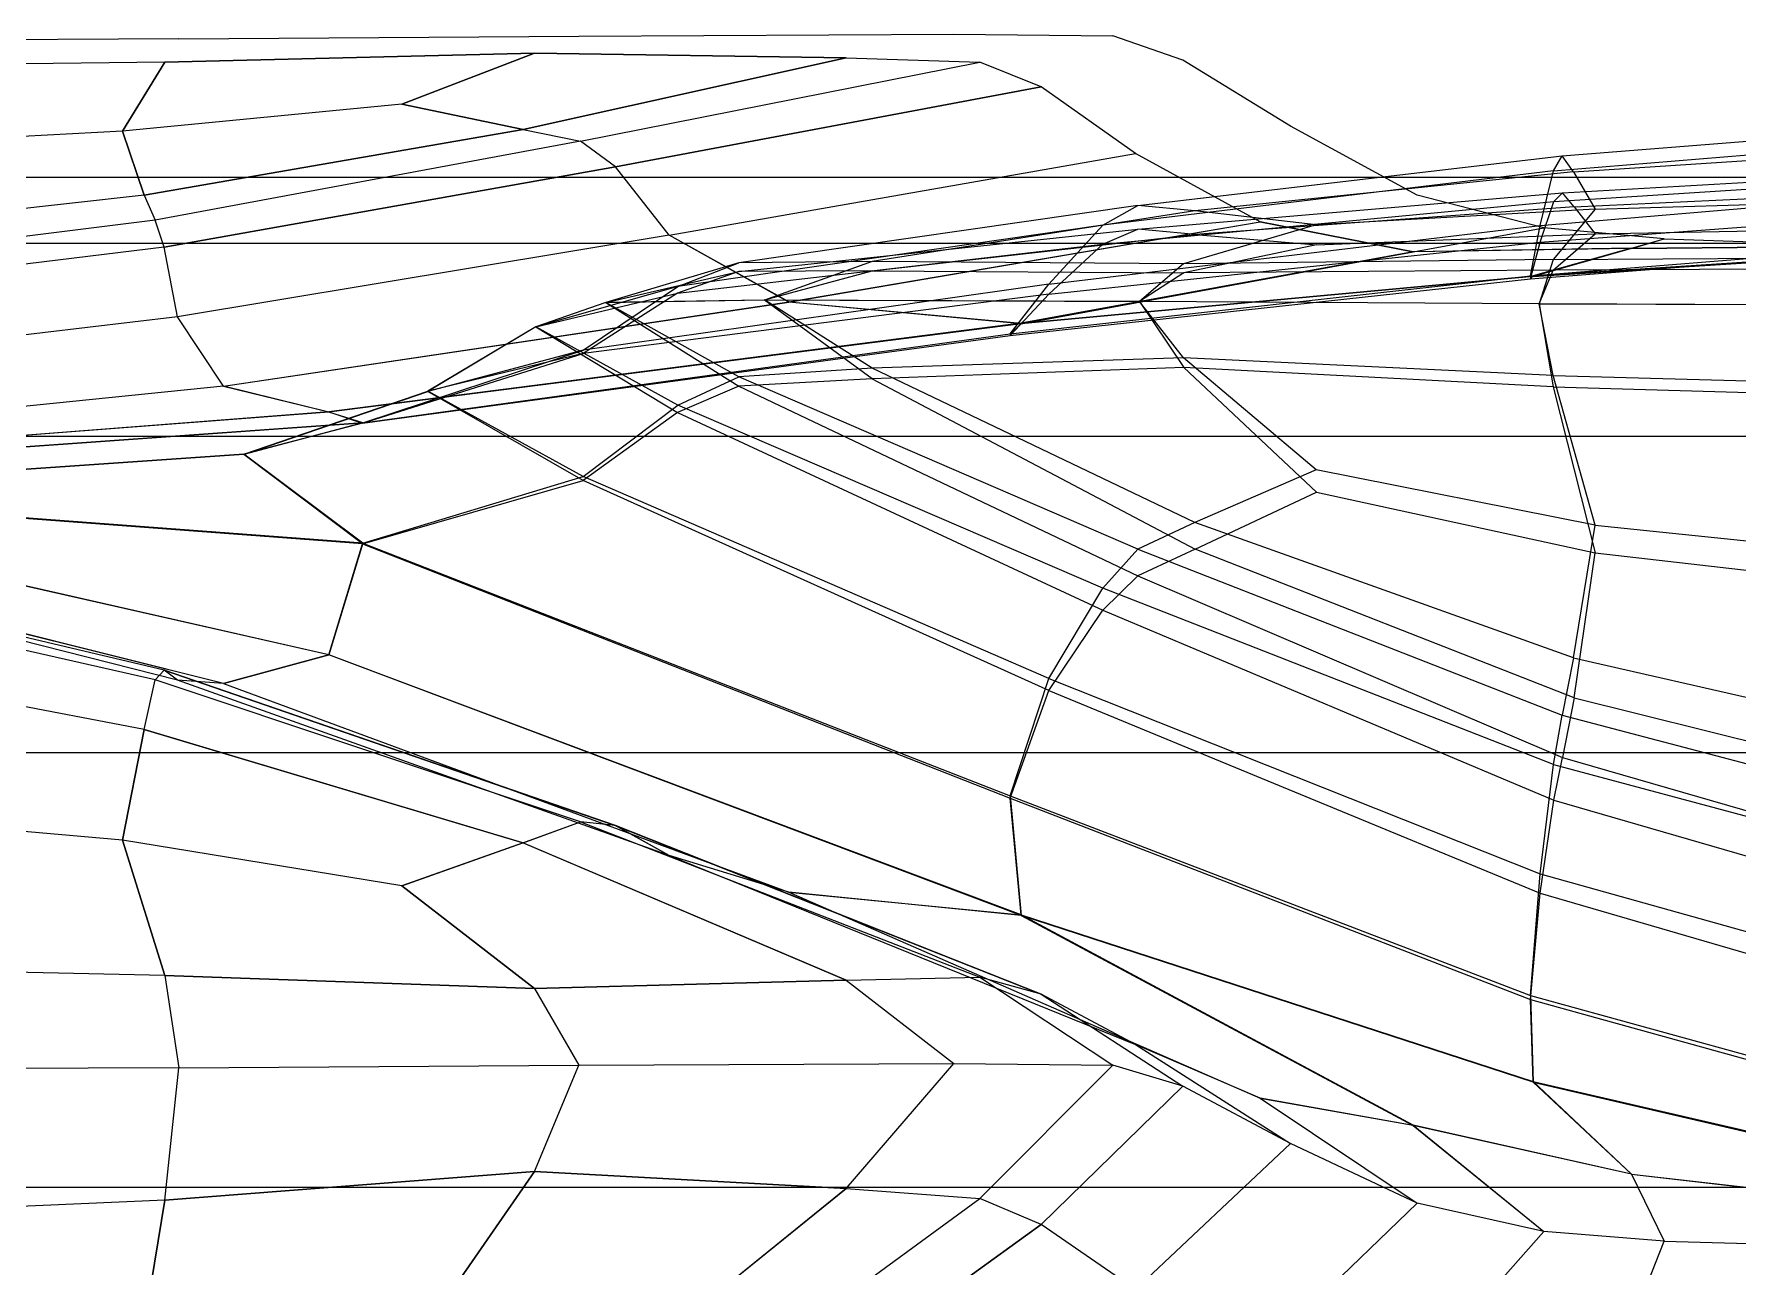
# Model space of a CAD drawing. Extents: x 11992 to 29481, y -6727 to 6811.
# Drawn here: x 12612.216 to 12616.763, y 1297.471 to 1300.761 of the extents above; entities that cross this region are included whole.
import ezdxf

# ---------------------------------------------------------------- set-up
doc = ezdxf.new("R2010")
doc.units = 0
doc.header["$MEASUREMENT"] = 0
doc.layers.get('0').update_dxf_attribs({"color": 8, "linetype": 'CONTINUOUS'})

msp = doc.modelspace()

# ---------------------------------------------------------------- linework, layer by layer
for p, q in [((12612.6019, 1300.7477, -1740.4329), (12611.9796, 1300.7451, -1740.4329)), ((12612.6019, 1300.7477, -1740.4329), (12613.6695, 1300.7554, -1740.4329)), ((12613.6695, 1300.7554, -1740.4329), (12614.6704, 1300.7606, -1740.4329)), ((12614.6704, 1300.7606, -1740.4329), (12615.0948, 1300.7561, -1740.4329)), ((12615.2817, 1300.691, -1740.4329), (12615.0948, 1300.7561, -1740.4329)), ((12612.5647, 1300.686, -1739.8327), (12611.9796, 1300.6781, -1739.7953)), ((12612.5647, 1300.686, -1741.0332), (12611.9796, 1300.6781, -1741.0706)), ((12612.4522, 1300.5012, -1738.7908), (12612.5647, 1300.686, -1739.8327)), ((12612.5647, 1300.686, -1741.0332), (12612.4522, 1300.5012, -1742.075)), ((12613.5513, 1300.7098, -1739.9449), (12612.5647, 1300.686, -1739.8327)), ((12612.5647, 1300.686, -1741.0332), (12613.5513, 1300.7098, -1740.921)), ((12612.5647, 1300.686, -1741.0332), (12612.5647, 1300.686, -1739.8327)), ((12613.5513, 1300.7098, -1740.921), (12613.197, 1300.5732, -1741.7055)), ((12613.197, 1300.5732, -1739.1604), (12613.5513, 1300.7098, -1739.9449)), ((12614.3829, 1300.697, -1740.9884), (12613.5208, 1300.5057, -1742.0537)), ((12613.5208, 1300.5057, -1738.8122), (12614.3829, 1300.697, -1739.8775)), ((12613.5513, 1300.7098, -1740.921), (12614.3829, 1300.697, -1740.9884)), ((12614.3829, 1300.697, -1739.8775), (12613.5513, 1300.7098, -1739.9449)), ((12613.5513, 1300.7098, -1739.9449), (12613.5513, 1300.7098, -1740.921)), ((12613.6738, 1300.475, -1738.6476), (12614.7396, 1300.6858, -1739.8429)), ((12613.6738, 1300.475, -1742.2183), (12614.7396, 1300.6858, -1741.0231)), ((12614.3829, 1300.697, -1739.8775), (12614.7396, 1300.6858, -1739.8429)), ((12614.3829, 1300.697, -1740.9884), (12614.7396, 1300.6858, -1741.0231)), ((12614.3829, 1300.697, -1740.9884), (12614.3829, 1300.697, -1739.8775)), ((12614.7396, 1300.6858, -1741.0231), (12614.7396, 1300.6858, -1739.8429)), ((12614.9031, 1300.6197, -1739.8177), (12614.7396, 1300.6858, -1739.8429)), ((12614.9031, 1300.6197, -1741.0482), (12614.7396, 1300.6858, -1741.0231)), ((12615.5693, 1300.5146, -1740.4329), (12615.2817, 1300.691, -1740.4329)), ((12613.7673, 1300.4061, -1742.3184), (12614.9031, 1300.6197, -1741.0482)), ((12614.9031, 1300.6197, -1739.8177), (12613.7673, 1300.4061, -1738.5475)), ((12615.1549, 1300.4421, -1741.0871), (12614.9031, 1300.6197, -1741.0482)), ((12615.1549, 1300.4421, -1739.7788), (12614.9031, 1300.6197, -1739.8177)), ((12614.9031, 1300.6197, -1739.8177), (12614.9031, 1300.6197, -1741.0482)), ((12613.197, 1300.5732, -1739.1604), (12612.4522, 1300.5012, -1738.7908)), ((12613.197, 1300.5732, -1741.7055), (12612.4522, 1300.5012, -1742.075)), ((12613.197, 1300.5732, -1741.7055), (12613.5208, 1300.5057, -1742.0537)), ((12613.5208, 1300.5057, -1738.8122), (12613.197, 1300.5732, -1739.1604)), ((12612.4522, 1300.5012, -1738.7908), (12611.9796, 1300.4771, -1738.6676)), ((12612.4522, 1300.5012, -1742.075), (12611.9796, 1300.4771, -1742.1982)), ((12612.4522, 1300.5012, -1742.075), (12612.5094, 1300.3307, -1742.9615)), ((12612.5094, 1300.3307, -1737.9045), (12612.4522, 1300.5012, -1738.7908)), ((12613.5208, 1300.5057, -1742.0537), (12612.5094, 1300.3307, -1742.9615)), ((12612.5094, 1300.3307, -1737.9045), (12613.5208, 1300.5057, -1738.8122)), ((12613.5208, 1300.5057, -1742.0537), (12613.6738, 1300.475, -1742.2183)), ((12613.5208, 1300.5057, -1738.8122), (12613.6738, 1300.475, -1738.6476)), ((12615.9073, 1300.331, -1740.4329), (12615.5693, 1300.5146, -1740.4329)), ((12613.6738, 1300.475, -1738.6476), (12612.5394, 1300.2642, -1737.5242)), ((12613.6738, 1300.475, -1742.2183), (12612.5394, 1300.2642, -1743.3417)), ((12613.7673, 1300.4061, -1738.5475), (12613.6738, 1300.475, -1738.6476)), ((12613.7673, 1300.4061, -1742.3184), (12613.6738, 1300.475, -1742.2183)), ((12616.2941, 1300.4357, -1742.8562), (12616.8548, 1300.4798, -1742.4841)), ((12613.7673, 1300.4061, -1738.5475), (12612.5628, 1300.1922, -1737.3493)), ((12612.5628, 1300.1922, -1743.5166), (12613.7673, 1300.4061, -1742.3184)), ((12613.9108, 1300.2239, -1742.473), (12613.7673, 1300.4061, -1742.3184)), ((12613.9108, 1300.2239, -1738.3929), (12613.7673, 1300.4061, -1738.5475)), ((12613.9108, 1300.2239, -1742.473), (12615.1549, 1300.4421, -1741.0871)), ((12613.9108, 1300.2239, -1738.3929), (12615.1549, 1300.4421, -1739.7788)), ((12615.4882, 1300.2597, -1741.1157), (12615.1549, 1300.4421, -1741.0871)), ((12615.4882, 1300.2597, -1739.7502), (12615.1549, 1300.4421, -1739.7788)), ((12615.1549, 1300.4421, -1739.7788), (12615.1549, 1300.4421, -1741.0871)), ((12615.1611, 1300.3029, -1743.9724), (12616.2941, 1300.4357, -1742.8562)), ((12616.2707, 1300.3958, -1742.6615), (12616.8548, 1300.444, -1742.2643)), ((12616.2707, 1300.3958, -1742.6615), (12616.2941, 1300.4357, -1742.8562)), ((12616.3241, 1300.3932, -1743.2344), (12616.2941, 1300.4357, -1742.8562)), ((12616.3241, 1300.3932, -1743.2344), (12616.8548, 1300.428, -1742.9334)), ((12651.3121, 1300.3782, -1740.4327), (12606.3119, 1300.3782, -1740.4327)), ((12616.2707, 1300.3958, -1742.6615), (12615.0681, 1300.2511, -1743.8532)), ((12616.3241, 1300.3932, -1743.2344), (12615.3137, 1300.2893, -1744.1375)), ((12616.2349, 1300.2497, -1742.3315), (12616.2707, 1300.3958, -1742.6615)), ((12616.295, 1300.3367, -1738.0655), (12616.8548, 1300.3689, -1738.4448)), ((12616.3241, 1300.3932, -1743.2344), (12616.3818, 1300.2936, -1744.1154)), ((12612.5094, 1300.3307, -1742.9615), (12611.9796, 1300.2723, -1743.264)), ((12612.5094, 1300.3307, -1737.9045), (12611.9796, 1300.2723, -1737.6019)), ((12612.5094, 1300.3307, -1742.9615), (12612.5394, 1300.2642, -1743.3417)), ((12612.5094, 1300.3307, -1737.9045), (12612.5394, 1300.2642, -1737.5242)), ((12615.0681, 1300.2001, -1737.0418), (12616.2716, 1300.3138, -1738.2528)), ((12615.1616, 1300.2401, -1736.9275), (12616.295, 1300.3367, -1738.0655)), ((12616.2449, 1300.2435, -1740.4329), (12615.9073, 1300.331, -1740.4329)), ((12616.2354, 1300.2053, -1738.5618), (12616.2716, 1300.3138, -1738.2528)), ((12616.2716, 1300.3138, -1738.2528), (12616.8548, 1300.3515, -1738.6565)), ((12616.2716, 1300.3138, -1738.2528), (12616.295, 1300.3367, -1738.0655)), ((12616.3255, 1300.2998, -1737.6814), (12616.295, 1300.3367, -1738.0655)), ((12616.3255, 1300.2998, -1737.6814), (12616.8548, 1300.3243, -1737.9883)), ((12616.3818, 1300.2936, -1744.1154), (12616.8548, 1300.3076, -1743.9926)), ((12612.5394, 1300.2642, -1737.5242), (12611.9796, 1300.1939, -1737.1497)), ((12612.5394, 1300.2642, -1743.3417), (12611.9796, 1300.1939, -1743.7162)), ((12612.5628, 1300.1922, -1737.3493), (12612.5394, 1300.2642, -1737.5242)), ((12612.5628, 1300.1922, -1743.5166), (12612.5394, 1300.2642, -1743.3417)), ((12615.1611, 1300.3029, -1743.9724), (12614.0968, 1300.1498, -1745.1576)), ((12615.3137, 1300.2893, -1744.1375), (12614.4525, 1300.1541, -1745.1943)), ((12615.0681, 1300.2511, -1743.8532), (12615.1611, 1300.3029, -1743.9724)), ((12615.3137, 1300.2893, -1744.1375), (12615.1611, 1300.3029, -1743.9724)), ((12615.6375, 1300.2518, -1744.4836), (12615.3137, 1300.2893, -1744.1375)), ((12616.3255, 1300.2998, -1737.6814), (12615.3146, 1300.2258, -1736.7607)), ((12616.3818, 1300.2936, -1744.1154), (12615.6375, 1300.2518, -1744.4836)), ((12616.2349, 1300.2497, -1742.3315), (12616.8548, 1300.3019, -1741.8938)), ((12616.3818, 1300.2936, -1744.1154), (12616.2697, 1300.1591, -1745.1477)), ((12616.3255, 1300.2998, -1737.6814), (12616.3823, 1300.2273, -1736.7825)), ((12613.9108, 1300.2239, -1742.473), (12612.599, 1300.006, -1743.7868)), ((12613.9108, 1300.2239, -1738.3929), (12612.599, 1300.006, -1737.0791)), ((12614.2303, 1300.0461, -1738.2795), (12613.9108, 1300.2239, -1738.3929)), ((12614.2303, 1300.0456, -1742.5865), (12613.9108, 1300.2239, -1742.473)), ((12615.0681, 1300.2511, -1743.8532), (12613.9337, 1300.0866, -1745.1141)), ((12614.0963, 1300.1267, -1735.7195), (12615.1616, 1300.2401, -1736.9275)), ((12614.2303, 1300.0461, -1738.2795), (12615.4882, 1300.2597, -1739.7502)), ((12614.2303, 1300.0456, -1742.5865), (12615.4882, 1300.2597, -1741.1157)), ((12614.4525, 1300.1286, -1735.6831), (12615.3146, 1300.2258, -1736.7607)), ((12614.9241, 1300.0928, -1743.6447), (12615.0681, 1300.2511, -1743.8532)), ((12614.9241, 1300.0928, -1743.6447), (12616.2349, 1300.2497, -1742.3315)), ((12615.0681, 1300.2001, -1737.0418), (12615.1616, 1300.2401, -1736.9275)), ((12615.3146, 1300.2258, -1736.7607), (12615.1616, 1300.2401, -1736.9275)), ((12615.6375, 1300.2518, -1744.4836), (12615.2836, 1300.1479, -1745.2607)), ((12615.3146, 1300.2258, -1736.7607), (12615.6379, 1300.1979, -1736.4075)), ((12615.8959, 1300.1796, -1741.1101), (12615.4882, 1300.2597, -1741.1157)), ((12615.4882, 1300.2597, -1739.7502), (12615.8959, 1300.1798, -1739.7558)), ((12615.4882, 1300.2597, -1739.7502), (12615.4882, 1300.2597, -1741.1157)), ((12615.6379, 1300.1979, -1736.4075), (12616.3823, 1300.2273, -1736.7825)), ((12615.8959, 1300.1796, -1741.1101), (12616.2449, 1300.2435, -1740.4329)), ((12615.8959, 1300.1798, -1739.7558), (12616.2449, 1300.2435, -1740.4329)), ((12616.2097, 1300.1157, -1741.9135), (12616.2349, 1300.2497, -1742.3315)), ((12616.2354, 1300.2053, -1738.5618), (12616.8548, 1300.2518, -1739.003)), ((12616.5659, 1300.2139, -1740.4329), (12616.2449, 1300.2435, -1740.4329)), ((12616.2702, 1300.1307, -1735.7288), (12616.3823, 1300.2273, -1736.7825)), ((12616.3823, 1300.2273, -1736.7825), (12616.8548, 1300.2368, -1736.9075)), ((12651.3121, 1300.202, -1737.8066), (12606.3119, 1300.202, -1737.8066)), ((12651.3121, 1300.202, -1743.0588), (12606.3119, 1300.202, -1743.0588)), ((12612.5628, 1300.1922, -1737.3493), (12611.9796, 1300.1209, -1736.9499)), ((12612.5628, 1300.1922, -1743.5166), (12611.9796, 1300.1209, -1743.916)), ((12612.599, 1300.006, -1737.0791), (12612.5628, 1300.1922, -1737.3493)), ((12612.599, 1300.006, -1743.7868), (12612.5628, 1300.1922, -1743.5166)), ((12613.9332, 1300.0694, -1735.761), (12615.0681, 1300.2001, -1737.0418)), ((12615.8959, 1300.1798, -1739.7558), (12614.8502, 1299.9889, -1738.3031)), ((12614.8502, 1299.9877, -1742.563), (12615.8959, 1300.1796, -1741.1101)), ((12614.9241, 1300.0661, -1737.2379), (12616.2354, 1300.2053, -1738.5618)), ((12614.9241, 1300.0661, -1737.2379), (12615.0681, 1300.2001, -1737.0418)), ((12615.6379, 1300.1979, -1736.4075), (12615.2841, 1300.1233, -1735.6147)), ((12616.4786, 1300.1894, -1740.0327), (12615.8959, 1300.1798, -1739.7558)), ((12616.4786, 1300.1886, -1740.8331), (12615.8959, 1300.1796, -1741.1101)), ((12616.2097, 1300.1076, -1738.9589), (12616.2354, 1300.2053, -1738.5618)), ((12616.4786, 1300.1894, -1740.0327), (12616.2168, 1300.1155, -1739.4109)), ((12616.4786, 1300.1886, -1740.8331), (12616.2168, 1300.1133, -1741.4547)), ((12616.4786, 1300.1886, -1740.8331), (12616.5659, 1300.2139, -1740.4329)), ((12616.4786, 1300.1894, -1740.0327), (12616.5659, 1300.2139, -1740.4329)), ((12616.4786, 1300.1894, -1740.0327), (12616.8548, 1300.1925, -1740.1249)), ((12616.4786, 1300.1886, -1740.8331), (12616.8548, 1300.1917, -1740.7408)), ((12616.5659, 1300.2139, -1740.4329), (12616.8548, 1300.2041, -1740.4329)), ((12614.0968, 1300.1498, -1745.1576), (12613.7416, 1300.0442, -1745.7364)), ((12613.7416, 1300.0444, -1735.1305), (12614.0963, 1300.1267, -1735.7195)), ((12614.0963, 1300.1267, -1735.7195), (12613.9332, 1300.0694, -1735.761)), ((12613.9337, 1300.0866, -1745.1141), (12614.0968, 1300.1498, -1745.1576)), ((12614.4525, 1300.1286, -1735.6831), (12614.0963, 1300.1267, -1735.7195)), ((12614.4525, 1300.1541, -1745.1943), (12614.0968, 1300.1498, -1745.1576)), ((12614.4525, 1300.1541, -1745.1943), (12614.1655, 1300.0506, -1745.7382)), ((12614.1655, 1300.0511, -1735.1287), (12614.4525, 1300.1286, -1735.6831)), ((12615.2836, 1300.1479, -1745.2607), (12614.4525, 1300.1541, -1745.1943)), ((12614.4525, 1300.1286, -1735.6831), (12615.2841, 1300.1233, -1735.6147)), ((12615.2836, 1300.1479, -1745.2607), (12615.1659, 1300.0473, -1745.7369)), ((12616.2697, 1300.1591, -1745.1477), (12615.2836, 1300.1479, -1745.2607)), ((12616.2702, 1300.1307, -1735.7288), (12615.2841, 1300.1233, -1735.6147)), ((12616.2097, 1300.1157, -1741.9135), (12616.8548, 1300.1674, -1741.4688)), ((12616.2097, 1300.1076, -1738.9589), (12616.8548, 1300.1581, -1739.4043)), ((12616.2168, 1300.1155, -1739.4109), (12616.8548, 1300.1577, -1739.78)), ((12616.2168, 1300.1133, -1741.4547), (12616.8548, 1300.155, -1741.0853)), ((12616.2697, 1300.1591, -1745.1477), (12616.2325, 1300.0408, -1745.7346)), ((12616.2325, 1300.0406, -1735.1305), (12616.2702, 1300.1307, -1735.7288)), ((12616.2697, 1300.1591, -1745.1477), (12616.8548, 1300.1629, -1745.11)), ((12616.8548, 1300.1331, -1735.7669), (12616.2702, 1300.1307, -1735.7288)), ((12613.9337, 1300.0866, -1745.1141), (12613.5551, 1299.9791, -1745.7189)), ((12614.9241, 1300.0928, -1743.6447), (12613.6815, 1299.9171, -1745.0272)), ((12613.6815, 1299.9171, -1745.0272), (12613.9337, 1300.0866, -1745.1141)), ((12614.8211, 1299.9607, -1743.2475), (12616.2097, 1300.1157, -1741.9135)), ((12614.8211, 1299.956, -1737.6227), (12616.2097, 1300.1076, -1738.9589)), ((12614.8211, 1299.9607, -1743.2475), (12614.9241, 1300.0928, -1743.6447)), ((12614.8502, 1299.9889, -1738.3031), (12616.2168, 1300.1155, -1739.4109)), ((12616.2168, 1300.1133, -1741.4547), (12614.8502, 1299.9877, -1742.563)), ((12615.2841, 1300.1233, -1735.6147), (12615.1659, 1300.0473, -1735.1293)), ((12616.2097, 1300.1157, -1741.9135), (12616.2168, 1300.1133, -1741.4547)), ((12616.2168, 1300.1155, -1739.4109), (12616.2097, 1300.1076, -1738.9589)), ((12612.7211, 1299.821, -1736.7766), (12614.2303, 1300.0461, -1738.2795)), ((12612.7211, 1299.8208, -1744.0895), (12614.2303, 1300.0456, -1742.5865)), ((12613.5551, 1299.9791, -1735.1477), (12613.9332, 1300.0694, -1735.761)), ((12613.7416, 1300.0444, -1735.1305), (12613.5551, 1299.9791, -1735.1477)), ((12613.7416, 1300.0442, -1745.7364), (12613.5551, 1299.9791, -1745.7189)), ((12613.9332, 1300.0694, -1735.761), (12613.681, 1299.9085, -1735.8443)), ((12614.9241, 1300.0661, -1737.2379), (12613.681, 1299.9085, -1735.8443)), ((12613.7416, 1300.0444, -1735.1305), (12614.1655, 1300.0511, -1735.1287)), ((12614.1655, 1300.0506, -1745.7382), (12613.7416, 1300.0442, -1745.7364)), ((12614.0968, 1299.8463, -1734.5764), (12613.7416, 1300.0444, -1735.1305)), ((12613.7416, 1300.0442, -1745.7364), (12614.0963, 1299.8208, -1746.2877)), ((12614.4525, 1299.8687, -1734.6059), (12614.1655, 1300.0511, -1735.1287)), ((12614.1655, 1300.0511, -1735.1287), (12615.1659, 1300.0473, -1735.1293)), ((12615.1659, 1300.0473, -1745.7369), (12614.1655, 1300.0506, -1745.7382)), ((12614.4525, 1299.8408, -1746.2572), (12614.1655, 1300.0506, -1745.7382)), ((12614.2303, 1300.0461, -1738.2795), (12614.8502, 1299.9889, -1738.3031)), ((12614.8502, 1299.9877, -1742.563), (12614.2303, 1300.0456, -1742.5865)), ((12614.8211, 1299.956, -1737.6227), (12614.9241, 1300.0661, -1737.2379)), ((12615.1659, 1300.0473, -1745.7369), (12615.2841, 1299.8704, -1746.1953)), ((12616.2325, 1300.0406, -1735.1305), (12615.1659, 1300.0473, -1735.1293)), ((12615.2836, 1299.8966, -1734.6665), (12615.1659, 1300.0473, -1735.1293)), ((12616.2325, 1300.0408, -1745.7346), (12615.1659, 1300.0473, -1745.7369)), ((12616.2325, 1300.0408, -1745.7346), (12616.2702, 1299.8196, -1746.2978)), ((12616.2325, 1300.0408, -1745.7346), (12616.8548, 1300.0387, -1745.7339)), ((12616.2697, 1299.8496, -1734.563), (12616.2325, 1300.0406, -1735.1305)), ((12616.8548, 1300.0384, -1735.1309), (12616.2325, 1300.0406, -1735.1305)), ((12612.599, 1300.006, -1743.7868), (12611.9796, 1299.9333, -1744.2247)), ((12612.599, 1300.006, -1737.0791), (12611.9796, 1299.9333, -1736.6412)), ((12612.7211, 1299.821, -1736.7766), (12612.599, 1300.006, -1737.0791)), ((12612.7211, 1299.8208, -1744.0895), (12612.599, 1300.006, -1743.7868)), ((12614.8502, 1299.9889, -1738.3031), (12613.0025, 1299.7521, -1736.5048)), ((12614.8502, 1299.9877, -1742.563), (12613.0029, 1299.7516, -1744.362)), ((12613.0926, 1299.7221, -1735.8602), (12614.8211, 1299.956, -1737.6227)), ((12613.0931, 1299.7228, -1745.0081), (12614.8211, 1299.9607, -1743.2475)), ((12613.5551, 1299.9791, -1745.7189), (12613.2671, 1299.8072, -1745.6731)), ((12613.5551, 1299.9791, -1735.1477), (12613.2671, 1299.8077, -1735.1941)), ((12613.9337, 1299.77, -1734.5702), (12613.5551, 1299.9791, -1735.1477)), ((12613.5551, 1299.9791, -1745.7189), (12613.9332, 1299.7504, -1746.2949)), ((12614.8502, 1299.9889, -1738.3031), (12614.8211, 1299.956, -1737.6227)), ((12614.8211, 1299.9607, -1743.2475), (12614.8502, 1299.9877, -1742.563)), ((12613.0926, 1299.7221, -1735.8602), (12613.681, 1299.9085, -1735.8443)), ((12613.0931, 1299.7228, -1745.0081), (12613.6815, 1299.9171, -1745.0272)), ((12613.6815, 1299.9171, -1745.0272), (12613.2671, 1299.8072, -1745.6731)), ((12613.681, 1299.9085, -1735.8443), (12613.2671, 1299.8077, -1735.1941)), ((12614.4525, 1299.8687, -1734.6059), (12614.0968, 1299.8463, -1734.5764)), ((12615.2836, 1299.8966, -1734.6665), (12614.4525, 1299.8687, -1734.6059)), ((12615.2841, 1299.8704, -1746.1953), (12614.4525, 1299.8408, -1746.2572)), ((12615.3137, 1299.4572, -1733.6231), (12614.4525, 1299.8687, -1734.6059)), ((12615.6375, 1299.5978, -1733.9416), (12615.2836, 1299.8966, -1734.6665)), ((12616.2697, 1299.8496, -1734.563), (12615.2836, 1299.8966, -1734.6665)), ((12616.2702, 1299.8196, -1746.2978), (12615.2841, 1299.8704, -1746.1953)), ((12615.2841, 1299.8704, -1746.1953), (12615.6379, 1299.5385, -1746.9192)), ((12612.7211, 1299.821, -1736.7766), (12611.9796, 1299.7459, -1736.2756)), ((12612.7211, 1299.8208, -1744.0895), (12611.9796, 1299.7459, -1744.5906)), ((12612.7211, 1299.821, -1736.7766), (12613.0025, 1299.7521, -1736.5048)), ((12613.0029, 1299.7516, -1744.362), (12612.7211, 1299.8208, -1744.0895)), ((12612.7755, 1299.6393, -1735.2395), (12613.2671, 1299.8077, -1735.1941)), ((12613.6815, 1299.5797, -1734.5798), (12613.2671, 1299.8077, -1735.1941)), ((12614.0963, 1299.8208, -1746.2877), (12613.9332, 1299.7504, -1746.2949)), ((12613.9337, 1299.77, -1734.5702), (12614.0968, 1299.8463, -1734.5764)), ((12614.4525, 1299.8408, -1746.2572), (12614.0963, 1299.8208, -1746.2877)), ((12614.0963, 1299.8208, -1746.2877), (12615.1616, 1299.3151, -1747.3905)), ((12615.1611, 1299.3864, -1733.4734), (12614.0968, 1299.8463, -1734.5764)), ((12614.4525, 1299.8408, -1746.2572), (12615.3146, 1299.3861, -1747.239)), ((12616.3818, 1299.4498, -1733.6018), (12616.2697, 1299.8496, -1734.563)), ((12616.2697, 1299.8496, -1734.563), (12616.8548, 1299.8339, -1734.5285)), ((12616.2702, 1299.8196, -1746.2978), (12616.8548, 1299.8026, -1746.3319)), ((12616.2702, 1299.8196, -1746.2978), (12616.3823, 1299.3764, -1747.2586)), ((12612.7755, 1299.6389, -1745.6284), (12613.2671, 1299.8072, -1745.6731)), ((12613.681, 1299.5695, -1746.2868), (12613.2671, 1299.8072, -1745.6731)), ((12613.6815, 1299.5797, -1734.5798), (12613.9337, 1299.77, -1734.5702)), ((12615.0681, 1299.2822, -1733.396), (12613.9337, 1299.77, -1734.5702)), ((12613.0025, 1299.7521, -1736.5048), (12611.9796, 1299.6729, -1735.9055)), ((12613.0029, 1299.7516, -1744.362), (12611.9796, 1299.6739, -1744.962)), ((12613.0931, 1299.7228, -1745.0081), (12611.9796, 1299.6441, -1745.3121)), ((12613.0926, 1299.7221, -1735.8602), (12611.9796, 1299.6431, -1735.5565)), ((12613.0931, 1299.7228, -1745.0081), (12612.7755, 1299.6389, -1745.6284)), ((12613.0926, 1299.7221, -1735.8602), (12612.7755, 1299.6393, -1735.2395)), ((12613.0025, 1299.7521, -1736.5048), (12613.0926, 1299.7221, -1735.8602)), ((12613.0931, 1299.7228, -1745.0081), (12613.0029, 1299.7516, -1744.362)), ((12613.9332, 1299.7504, -1746.2949), (12613.681, 1299.5695, -1746.2868)), ((12613.9332, 1299.7504, -1746.2949), (12615.0681, 1299.2233, -1747.4697)), ((12651.3125, 1299.6863, -1735.2257), (12606.3124, 1299.6863, -1735.2257)), ((12651.3125, 1299.6863, -1745.6397), (12606.3124, 1299.6863, -1745.6397)), ((12612.7755, 1299.6393, -1735.2395), (12611.9796, 1299.5845, -1735.2545)), ((12612.7755, 1299.6389, -1745.6284), (12611.9796, 1299.5838, -1745.6139)), ((12613.0931, 1299.4019, -1734.6604), (12612.7755, 1299.6393, -1735.2395)), ((12613.0926, 1299.4002, -1746.2073), (12612.7755, 1299.6389, -1745.6284)), ((12615.6375, 1299.5978, -1733.9416), (12615.3137, 1299.4572, -1733.6231)), ((12616.3818, 1299.4498, -1733.6018), (12615.6375, 1299.5978, -1733.9416)), ((12613.0926, 1299.4002, -1746.2073), (12613.681, 1299.5695, -1746.2868)), ((12613.0931, 1299.4019, -1734.6604), (12613.6815, 1299.5797, -1734.5798)), ((12614.9241, 1299.0092, -1747.5724), (12613.681, 1299.5695, -1746.2868)), ((12614.9241, 1299.0407, -1733.2945), (12613.6815, 1299.5797, -1734.5798)), ((12615.3146, 1299.3861, -1747.239), (12615.6379, 1299.5385, -1746.9192)), ((12615.6379, 1299.5385, -1746.9192), (12616.3823, 1299.3764, -1747.2586)), ((12613.0931, 1299.4019, -1734.6604), (12611.9796, 1299.4858, -1734.9629)), ((12613.0926, 1299.4002, -1746.2073), (12611.9796, 1299.4836, -1745.9048)), ((12615.3137, 1299.4572, -1733.6231), (12615.1611, 1299.3864, -1733.4734)), ((12616.3241, 1299.0957, -1732.789), (12615.3137, 1299.4572, -1733.6231)), ((12616.3241, 1299.0957, -1732.789), (12616.3818, 1299.4498, -1733.6018)), ((12616.3818, 1299.4498, -1733.6018), (12616.8548, 1299.4007, -1733.4886)), ((12613.0025, 1299.1036, -1746.7805), (12613.0926, 1299.4002, -1746.2073)), ((12613.0931, 1299.4019, -1734.6604), (12613.0029, 1299.1038, -1734.0864)), ((12613.0926, 1299.4002, -1746.2073), (12614.8211, 1298.7214, -1747.8506)), ((12613.0931, 1299.4019, -1734.6604), (12614.8211, 1298.7279, -1733.0168)), ((12615.0681, 1299.2822, -1733.396), (12615.1611, 1299.3864, -1733.4734)), ((12615.1611, 1299.3864, -1733.4734), (12616.2941, 1298.9434, -1732.4403)), ((12615.3146, 1299.3861, -1747.239), (12615.1616, 1299.3151, -1747.3905)), ((12616.3255, 1298.9896, -1748.0733), (12615.3146, 1299.3861, -1747.239)), ((12616.3255, 1298.9896, -1748.0733), (12616.3823, 1299.3764, -1747.2586)), ((12616.3823, 1299.3764, -1747.2586), (12616.8548, 1299.3222, -1747.3717)), ((12613.0029, 1299.1038, -1734.0864), (12611.9796, 1299.3365, -1734.6449)), ((12613.0025, 1299.1036, -1746.7805), (12611.9796, 1299.3351, -1746.222)), ((12615.0681, 1299.2233, -1747.4697), (12615.1616, 1299.3151, -1747.3905)), ((12615.1616, 1299.3151, -1747.3905), (12616.295, 1298.8299, -1748.4244)), ((12614.9241, 1299.0407, -1733.2945), (12615.0681, 1299.2822, -1733.396)), ((12616.2707, 1298.8115, -1732.2916), (12615.0681, 1299.2822, -1733.396)), ((12614.9241, 1299.0092, -1747.5724), (12615.0681, 1299.2233, -1747.4697)), ((12615.0681, 1299.2233, -1747.4697), (12616.2716, 1298.7162, -1748.5752)), ((12612.7211, 1299.0275, -1733.8158), (12611.9796, 1299.2133, -1734.2872)), ((12612.7211, 1299.0273, -1747.0503), (12611.9796, 1299.2128, -1746.5789)), ((12612.5628, 1299.0628, -1733.1339), (12611.9796, 1299.2009, -1733.5155)), ((12612.5628, 1299.0628, -1747.7319), (12611.9796, 1299.2009, -1747.3504)), ((12612.599, 1299.0366, -1733.461), (12611.9796, 1299.1928, -1733.8766)), ((12612.599, 1299.0366, -1747.4049), (12611.9796, 1299.1928, -1746.9893)), ((12612.5394, 1299.0376, -1732.9465), (12611.9796, 1299.1639, -1733.306)), ((12612.5394, 1299.0376, -1747.9193), (12611.9796, 1299.1639, -1747.5599)), ((12613.0029, 1299.1038, -1734.0864), (12612.7211, 1299.0275, -1733.8158)), ((12612.7211, 1299.0273, -1747.0503), (12613.0025, 1299.1036, -1746.7805)), ((12614.8502, 1298.4098, -1748.4562), (12613.0025, 1299.1036, -1746.7805)), ((12614.8502, 1298.4086, -1732.4105), (12613.0029, 1299.1038, -1734.0864)), ((12616.3241, 1299.0957, -1732.789), (12616.2941, 1298.9434, -1732.4403)), ((12616.3241, 1299.0957, -1732.789), (12616.8548, 1298.9753, -1732.511)), ((12612.5094, 1298.905, -1732.5839), (12612.5394, 1299.0376, -1732.9465)), ((12612.5094, 1298.905, -1748.2819), (12612.5394, 1299.0376, -1747.9193)), ((12612.5628, 1299.0628, -1733.1339), (12612.5394, 1299.0376, -1732.9465)), ((12612.5628, 1299.0628, -1747.7319), (12612.5394, 1299.0376, -1747.9193)), ((12613.6738, 1298.6585, -1748.9976), (12612.5394, 1299.0376, -1747.9193)), ((12613.6738, 1298.6585, -1731.8683), (12612.5394, 1299.0376, -1732.9465)), ((12612.599, 1299.0366, -1733.461), (12612.5628, 1299.0628, -1733.1339)), ((12612.5628, 1299.0628, -1733.1339), (12613.7668, 1298.6487, -1731.9894)), ((12613.7673, 1298.6487, -1748.8765), (12612.5628, 1299.0628, -1747.7319)), ((12612.599, 1299.0366, -1747.4049), (12612.5628, 1299.0628, -1747.7319)), ((12612.7211, 1299.0275, -1733.8158), (12612.599, 1299.0366, -1733.461)), ((12612.7211, 1299.0273, -1747.0503), (12612.599, 1299.0366, -1747.4049)), ((12613.9108, 1298.5686, -1748.6516), (12612.599, 1299.0366, -1747.4049)), ((12613.9108, 1298.5686, -1732.2142), (12612.599, 1299.0366, -1733.461)), ((12614.8211, 1298.7279, -1733.0168), (12614.9241, 1299.0407, -1733.2945)), ((12614.9241, 1299.0407, -1733.2945), (12616.2349, 1298.52, -1732.0789)), ((12612.5094, 1298.905, -1732.5839), (12611.9796, 1299.0059, -1732.8751)), ((12612.5094, 1298.905, -1748.2819), (12611.9796, 1299.0059, -1747.9906)), ((12612.7211, 1299.0275, -1733.8158), (12614.2303, 1298.4706, -1732.4016)), ((12612.7211, 1299.0273, -1747.0503), (12614.2303, 1298.4711, -1748.4644)), ((12614.8211, 1298.7214, -1747.8506), (12614.9241, 1299.0092, -1747.5724)), ((12614.9241, 1299.0092, -1747.5724), (12616.2354, 1298.468, -1748.7886)), ((12616.3255, 1298.9896, -1748.0733), (12616.295, 1298.8299, -1748.4244)), ((12616.3255, 1298.9896, -1748.0733), (12616.8548, 1298.8576, -1748.3514)), ((12612.4522, 1298.6096, -1731.731), (12612.5094, 1298.905, -1732.5839)), ((12612.5094, 1298.905, -1748.2819), (12612.4522, 1298.6096, -1749.1349)), ((12613.5203, 1298.6027, -1731.7103), (12612.5094, 1298.905, -1732.5839)), ((12612.5094, 1298.905, -1748.2819), (12613.5208, 1298.6027, -1749.1556)), ((12616.2707, 1298.8115, -1732.2916), (12616.2941, 1298.9434, -1732.4403)), ((12616.2941, 1298.9434, -1732.4403), (12616.8548, 1298.7956, -1732.0959)), ((12651.3121, 1298.8425, -1732.7327), (12606.3119, 1298.8425, -1732.7327)), ((12651.3121, 1298.8425, -1748.1327), (12606.3119, 1298.8425, -1748.1327)), ((12616.2349, 1298.52, -1732.0789), (12616.2707, 1298.8115, -1732.2916)), ((12616.2707, 1298.8115, -1732.2916), (12616.8548, 1298.6549, -1731.9235)), ((12616.2716, 1298.7162, -1748.5752), (12616.295, 1298.8299, -1748.4244)), ((12616.295, 1298.8299, -1748.4244), (12616.8548, 1298.668, -1748.7691)), ((12614.8211, 1298.7279, -1733.0168), (12616.2097, 1298.195, -1731.7839)), ((12614.8211, 1298.7279, -1733.0168), (12614.8502, 1298.4086, -1732.4105)), ((12614.8502, 1298.4098, -1748.4562), (12614.8211, 1298.7214, -1747.8506)), ((12614.8211, 1298.7214, -1747.8506), (12616.2097, 1298.1845, -1749.0836)), ((12616.2354, 1298.468, -1748.7886), (12616.2716, 1298.7162, -1748.5752)), ((12616.2716, 1298.7162, -1748.5752), (12616.8548, 1298.5469, -1748.9437)), ((12612.4522, 1298.6096, -1749.1349), (12611.9796, 1298.6504, -1749.0162)), ((12612.4522, 1298.6096, -1731.731), (12611.9796, 1298.6504, -1731.8497)), ((12613.5203, 1298.6027, -1731.7103), (12613.6738, 1298.6585, -1731.8683)), ((12613.5208, 1298.6027, -1749.1556), (12613.6738, 1298.6585, -1748.9976)), ((12613.7673, 1298.6487, -1748.8765), (12613.6738, 1298.6585, -1748.9976)), ((12613.6738, 1298.6585, -1748.9976), (12614.7396, 1298.2434, -1750.1382)), ((12613.7668, 1298.6487, -1731.9894), (12613.6738, 1298.6585, -1731.8683)), ((12613.6738, 1298.6585, -1731.8683), (12614.7396, 1298.2434, -1730.7276)), ((12613.7668, 1298.6487, -1731.9894), (12614.9031, 1298.1988, -1730.7825)), ((12613.9108, 1298.5686, -1732.2142), (12613.7668, 1298.6487, -1731.9894)), ((12614.9031, 1298.1988, -1750.0833), (12613.7673, 1298.6487, -1748.8765)), ((12613.9108, 1298.5686, -1748.6516), (12613.7673, 1298.6487, -1748.8765)), ((12613.197, 1298.4873, -1749.4909), (12612.4522, 1298.6096, -1749.1349)), ((12612.4522, 1298.6096, -1749.1349), (12612.5647, 1298.2486, -1750.1296)), ((12612.5647, 1298.2486, -1730.7363), (12612.4522, 1298.6096, -1731.731)), ((12613.197, 1298.4873, -1731.3749), (12612.4522, 1298.6096, -1731.731)), ((12613.5208, 1298.6027, -1749.1556), (12613.197, 1298.4873, -1749.4909)), ((12613.197, 1298.4873, -1731.3749), (12613.5203, 1298.6027, -1731.7103)), ((12614.3829, 1298.2358, -1730.692), (12613.5203, 1298.6027, -1731.7103)), ((12613.5208, 1298.6027, -1749.1556), (12614.3829, 1298.2358, -1750.1738)), ((12614.2303, 1298.4706, -1732.4016), (12613.9108, 1298.5686, -1732.2142)), ((12614.2303, 1298.4711, -1748.4644), (12613.9108, 1298.5686, -1748.6516)), ((12613.9108, 1298.5686, -1748.6516), (12615.1549, 1298.0643, -1749.9608)), ((12613.9108, 1298.5686, -1732.2142), (12615.1549, 1298.0643, -1730.9051)), ((12616.2097, 1298.195, -1731.7839), (12616.2349, 1298.52, -1732.0789)), ((12616.2349, 1298.52, -1732.0789), (12616.8548, 1298.3464, -1731.6737)), ((12613.197, 1298.4873, -1749.4909), (12613.5513, 1298.2133, -1750.2386)), ((12613.5513, 1298.2133, -1730.6273), (12613.197, 1298.4873, -1731.3749)), ((12614.2303, 1298.4711, -1748.4644), (12615.4882, 1297.9208, -1749.8449)), ((12614.2303, 1298.4711, -1748.4644), (12614.8502, 1298.4098, -1748.4562)), ((12614.2303, 1298.4706, -1732.4016), (12615.4882, 1297.9208, -1731.021)), ((12614.8502, 1298.4086, -1732.4105), (12614.2303, 1298.4706, -1732.4016)), ((12616.2097, 1298.1845, -1749.0836), (12616.2354, 1298.468, -1748.7886)), ((12616.2354, 1298.468, -1748.7886), (12616.8548, 1298.2875, -1749.194)), ((12615.8959, 1297.8488, -1749.8099), (12614.8502, 1298.4098, -1748.4562)), ((12614.8502, 1298.4098, -1748.4562), (12616.2168, 1297.9654, -1749.4789)), ((12616.2168, 1297.9635, -1731.3878), (12614.8502, 1298.4086, -1732.4105)), ((12614.8502, 1298.4086, -1732.4105), (12615.8959, 1297.8483, -1731.0562)), ((12612.5647, 1298.2486, -1730.7363), (12611.9796, 1298.2606, -1730.7726)), ((12612.5647, 1298.2486, -1750.1296), (12611.9796, 1298.2606, -1750.0932)), ((12612.5647, 1298.2486, -1730.7363), (12613.5513, 1298.2133, -1730.6273)), ((12612.5647, 1298.2486, -1730.7363), (12612.6019, 1298.0021, -1730.1857)), ((12613.5513, 1298.2133, -1750.2386), (12612.5647, 1298.2486, -1750.1296)), ((12612.5647, 1298.2486, -1750.1296), (12612.6019, 1298.0021, -1750.6802)), ((12614.3829, 1298.2358, -1750.1738), (12613.5513, 1298.2133, -1750.2386)), ((12613.5513, 1298.2133, -1730.6273), (12614.3829, 1298.2358, -1730.692)), ((12614.3829, 1298.2358, -1750.1738), (12614.7396, 1298.2434, -1750.1382)), ((12614.3829, 1298.2358, -1730.692), (12614.7396, 1298.2434, -1730.7276)), ((12614.3829, 1298.2358, -1750.1738), (12614.6704, 1298.0131, -1750.6867)), ((12614.3829, 1298.2358, -1730.692), (12614.6704, 1298.0133, -1730.1792)), ((12614.7396, 1298.2434, -1730.7276), (12615.0948, 1298.0093, -1730.1815)), ((12614.9031, 1298.1988, -1750.0833), (12614.7396, 1298.2434, -1750.1382)), ((12614.9031, 1298.1988, -1730.7825), (12614.7396, 1298.2434, -1730.7276)), ((12614.7396, 1298.2434, -1750.1382), (12615.0948, 1298.0093, -1750.6844)), ((12613.5513, 1298.2133, -1730.6273), (12613.6695, 1298.0088, -1730.1818)), ((12613.5513, 1298.2133, -1750.2386), (12613.6695, 1298.0088, -1750.6839)), ((12614.9031, 1298.1988, -1750.0833), (12615.2817, 1297.9528, -1750.6518)), ((12614.9031, 1298.1988, -1730.7825), (12615.2817, 1297.9528, -1730.2141)), ((12615.1549, 1298.0643, -1730.9051), (12614.9031, 1298.1988, -1730.7825)), ((12615.1549, 1298.0643, -1749.9608), (12614.9031, 1298.1988, -1750.0833)), ((12616.2097, 1298.195, -1731.7839), (12616.2168, 1297.9635, -1731.3878)), ((12616.2097, 1298.195, -1731.7839), (12616.8548, 1298.0174, -1731.3729)), ((12616.2168, 1297.9654, -1749.4789), (12616.2097, 1298.1845, -1749.0836)), ((12616.2097, 1298.1845, -1749.0836), (12616.8548, 1298.0057, -1749.4945)), ((12615.4882, 1297.9208, -1731.021), (12615.1549, 1298.0643, -1730.9051)), ((12615.4882, 1297.9208, -1749.8449), (12615.1549, 1298.0643, -1749.9608)), ((12615.1549, 1298.0643, -1730.9051), (12615.5693, 1297.8002, -1730.3022)), ((12615.1549, 1298.0643, -1749.9608), (12615.5693, 1297.8002, -1750.5637)), ((12612.6019, 1298.0021, -1750.6802), (12611.9796, 1297.9997, -1750.6789)), ((12612.6019, 1298.0021, -1730.1857), (12611.9796, 1297.9997, -1730.1868)), ((12612.5647, 1297.6485, -1729.6967), (12612.6019, 1298.0021, -1730.1857)), ((12612.5647, 1297.6485, -1751.1692), (12612.6019, 1298.0021, -1750.6802)), ((12612.6019, 1298.0021, -1750.6802), (12613.6695, 1298.0088, -1750.6839)), ((12612.6019, 1298.0021, -1730.1857), (12613.6695, 1298.0088, -1730.1818)), ((12613.5513, 1297.7253, -1751.084), (12613.6695, 1298.0088, -1750.6839)), ((12613.5513, 1297.7253, -1729.7818), (12613.6695, 1298.0088, -1730.1818)), ((12613.6695, 1298.0088, -1730.1818), (12614.6704, 1298.0133, -1730.1792)), ((12613.6695, 1298.0088, -1750.6839), (12614.6704, 1298.0131, -1750.6867)), ((12614.3829, 1297.6802, -1729.73), (12614.6704, 1298.0133, -1730.1792)), ((12614.3829, 1297.6802, -1751.1359), (12614.6704, 1298.0131, -1750.6867)), ((12614.6704, 1298.0133, -1730.1792), (12615.0948, 1298.0093, -1730.1815)), ((12614.6704, 1298.0131, -1750.6867), (12615.0948, 1298.0093, -1750.6844)), ((12614.7396, 1297.6533, -1751.1603), (12615.0948, 1298.0093, -1750.6844)), ((12614.7396, 1297.6533, -1729.7055), (12615.0948, 1298.0093, -1730.1815)), ((12615.2817, 1297.9528, -1750.6518), (12615.0948, 1298.0093, -1750.6844)), ((12615.2817, 1297.9528, -1730.2141), (12615.0948, 1298.0093, -1730.1815)), ((12614.9031, 1297.5834, -1751.149), (12615.2817, 1297.9528, -1750.6518)), ((12614.9031, 1297.5834, -1729.7167), (12615.2817, 1297.9528, -1730.2141)), ((12615.5693, 1297.8002, -1750.5637), (12615.2817, 1297.9528, -1750.6518)), ((12615.5693, 1297.8002, -1730.3022), (12615.2817, 1297.9528, -1730.2141)), ((12616.2168, 1297.9654, -1749.4789), (12616.8548, 1297.8173, -1749.8199)), ((12616.4786, 1297.7184, -1750.0543), (12616.2168, 1297.9654, -1749.4789)), ((12616.4786, 1297.7179, -1730.8117), (12616.2168, 1297.9635, -1731.3878)), ((12616.2168, 1297.9635, -1731.3878), (12616.8548, 1297.815, -1731.0469)), ((12615.8959, 1297.8483, -1731.0562), (12615.4882, 1297.9208, -1731.021)), ((12615.4882, 1297.9208, -1731.021), (12615.9073, 1297.6409, -1730.3941)), ((12615.4882, 1297.9208, -1749.8449), (12615.8959, 1297.8488, -1749.8099)), ((12615.4882, 1297.9208, -1749.8449), (12615.9073, 1297.6409, -1750.4718)), ((12615.8959, 1297.8488, -1749.8099), (12616.2449, 1297.5653, -1750.4281)), ((12616.4786, 1297.7184, -1750.0543), (12615.8959, 1297.8488, -1749.8099)), ((12615.8959, 1297.8483, -1731.0562), (12616.2449, 1297.5653, -1730.4378)), ((12616.4786, 1297.7179, -1730.8117), (12615.8959, 1297.8483, -1731.0562)), ((12615.1549, 1297.4101, -1729.772), (12615.5693, 1297.8002, -1730.3022)), ((12615.1549, 1297.4101, -1751.0939), (12615.5693, 1297.8002, -1750.5637)), ((12615.9073, 1297.6409, -1750.4718), (12615.5693, 1297.8002, -1750.5637)), ((12615.9073, 1297.6409, -1730.3941), (12615.5693, 1297.8002, -1730.3022)), ((12612.5647, 1297.6485, -1751.1692), (12613.5513, 1297.7253, -1751.084)), ((12613.5513, 1297.7253, -1729.7818), (12612.5647, 1297.6485, -1729.6967)), ((12613.5513, 1297.7253, -1751.084), (12613.197, 1297.2146, -1751.6951)), ((12613.197, 1297.2146, -1729.1708), (12613.5513, 1297.7253, -1729.7818)), ((12613.5513, 1297.7253, -1751.084), (12614.3829, 1297.6802, -1751.1359)), ((12614.3829, 1297.6802, -1729.73), (12613.5513, 1297.7253, -1729.7818)), ((12616.4786, 1297.7184, -1750.0543), (12616.5659, 1297.5396, -1750.4133)), ((12616.4786, 1297.7184, -1750.0543), (12616.8548, 1297.675, -1750.1358)), ((12616.4786, 1297.7179, -1730.8117), (12616.8548, 1297.6745, -1730.7303)), ((12616.4786, 1297.7179, -1730.8117), (12616.5659, 1297.5396, -1730.4526)), ((12651.3116, 1297.6822, -1750.4951), (12606.3119, 1297.6822, -1750.4951)), ((12651.3116, 1297.6822, -1730.3704), (12606.3119, 1297.6822, -1730.3704)), ((12613.5203, 1296.9822, -1728.903), (12614.3829, 1297.6802, -1729.73)), ((12614.3829, 1297.6802, -1751.1359), (12613.5208, 1296.9822, -1751.9629)), ((12614.3829, 1297.6802, -1751.1359), (12614.7396, 1297.6533, -1751.1603)), ((12614.3829, 1297.6802, -1729.73), (12614.7396, 1297.6533, -1729.7055)), ((12612.5647, 1297.6485, -1729.6967), (12611.9796, 1297.6228, -1729.6683)), ((12612.5647, 1297.6485, -1751.1692), (12611.9796, 1297.6228, -1751.1976)), ((12612.5647, 1297.6485, -1751.1692), (12612.4522, 1296.9676, -1751.979)), ((12612.4522, 1296.9676, -1728.8868), (12612.5647, 1297.6485, -1729.6967)), ((12613.6738, 1296.8732, -1728.7759), (12614.7396, 1297.6533, -1729.7055)), ((12613.6738, 1296.8732, -1752.09), (12614.7396, 1297.6533, -1751.1603)), ((12614.9031, 1297.5834, -1751.149), (12614.7396, 1297.6533, -1751.1603)), ((12614.9031, 1297.5834, -1729.7167), (12614.7396, 1297.6533, -1729.7055)), ((12615.4882, 1297.238, -1729.8384), (12615.9073, 1297.6409, -1730.3941)), ((12615.4882, 1297.238, -1751.0275), (12615.9073, 1297.6409, -1750.4718)), ((12616.2449, 1297.5653, -1750.4281), (12615.9073, 1297.6409, -1750.4718)), ((12616.2449, 1297.5653, -1730.4378), (12615.9073, 1297.6409, -1730.3941)), ((12614.9031, 1297.5834, -1729.7167), (12613.7668, 1296.7633, -1728.7237)), ((12613.7673, 1296.7633, -1752.1422), (12614.9031, 1297.5834, -1751.149)), ((12615.1549, 1297.4101, -1729.772), (12614.9031, 1297.5834, -1729.7167)), ((12615.1549, 1297.4101, -1751.0939), (12614.9031, 1297.5834, -1751.149)), ((12615.8959, 1297.1717, -1729.8832), (12616.2449, 1297.5653, -1730.4378)), ((12615.8959, 1297.1712, -1750.9825), (12616.2449, 1297.5653, -1750.4281)), ((12616.5659, 1297.5396, -1730.4526), (12616.2449, 1297.5653, -1730.4378)), ((12616.5659, 1297.5396, -1750.4133), (12616.2449, 1297.5653, -1750.4281)), ((12616.4786, 1297.3181, -1730.1182), (12616.5659, 1297.5396, -1730.4526)), ((12616.4786, 1297.3178, -1750.7473), (12616.5659, 1297.5396, -1750.4133)), ((12616.5659, 1297.5396, -1730.4526), (12616.8548, 1297.531, -1730.4575)), ((12616.5659, 1297.5396, -1750.4133), (12616.8548, 1297.531, -1750.4084))]:
    msp.add_line(p, q)

doc.saveas('drawing.dxf')
